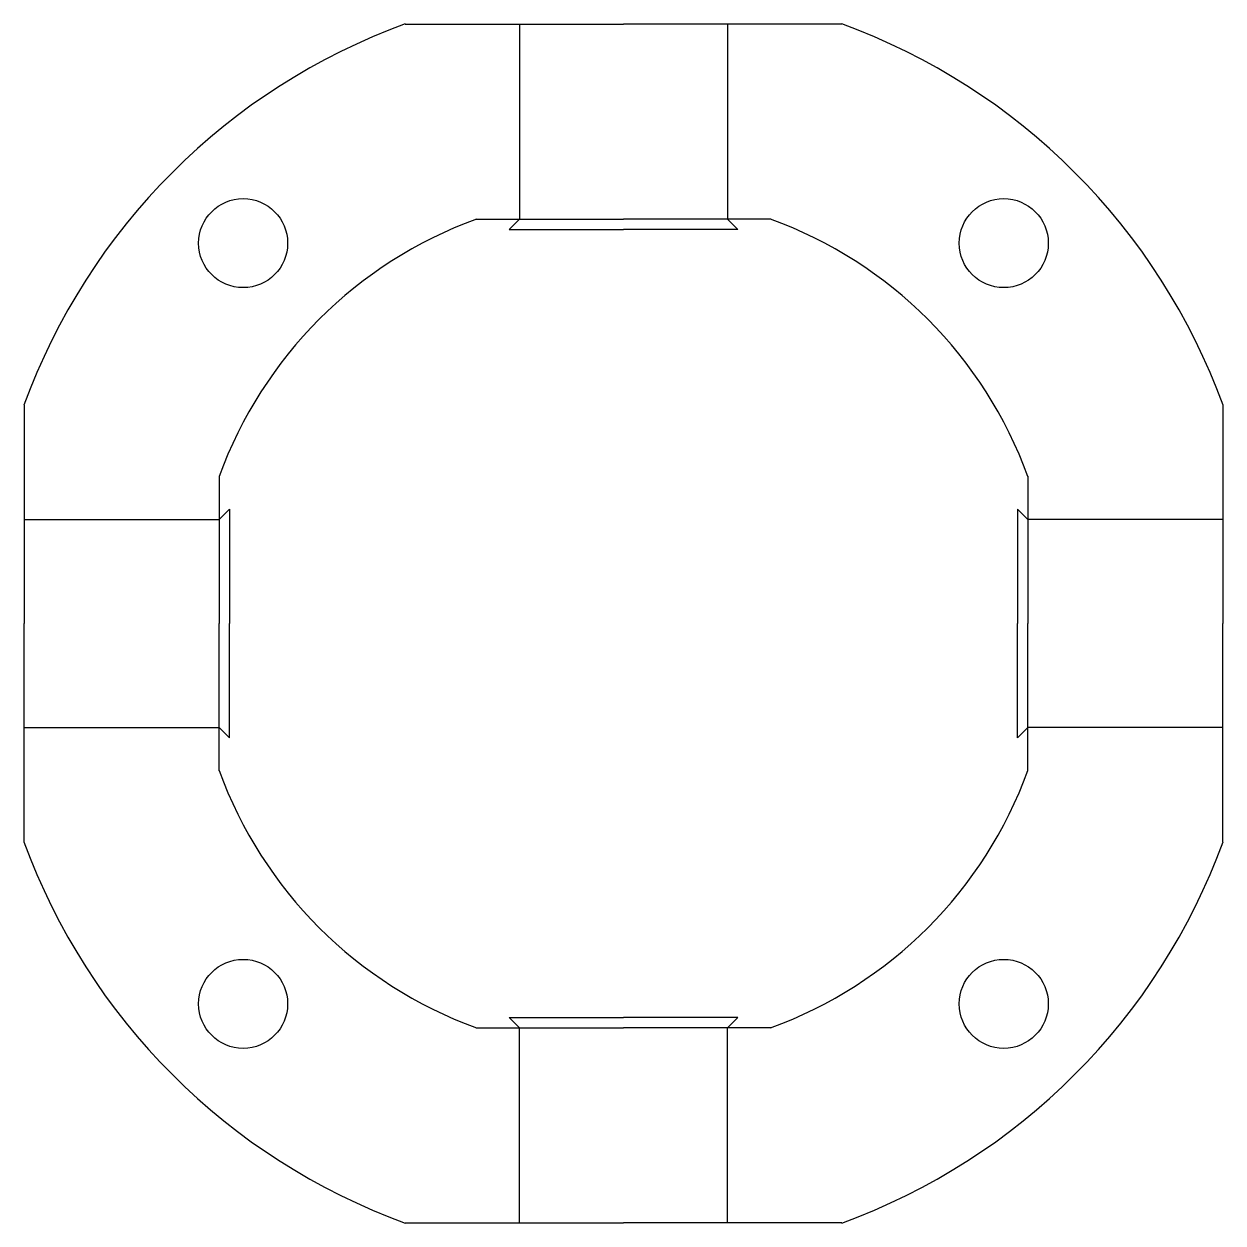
# Model space of a CAD drawing. Header units: millimetres. Extents: x 2578 to 2740, y 1219 to 1380.
import ezdxf

# ---------------------------------------------------------------- set-up
doc = ezdxf.new("R2010")
doc.units = ezdxf.units.MM

msp = doc.modelspace()

# ---------------------------------------------------------------- linework, layer by layer
for p, q in [((2629.76, 1380.44), (2659.17, 1380.44)), ((2645.17, 1380.44), (2645.17, 1354.13)), ((2688.58, 1380.44), (2659.17, 1380.44)), ((2673.17, 1380.44), (2673.17, 1354.13)), ((2639.33, 1354.13), (2659.17, 1354.13)), ((2645.17, 1354.13), (2643.76, 1352.72)), ((2679.01, 1354.13), (2659.17, 1354.13)), ((2673.17, 1354.13), (2674.58, 1352.72)), ((2643.76, 1352.72), (2659.17, 1352.72)), ((2674.58, 1352.72), (2659.17, 1352.72)), ((2578.36, 1329.04), (2578.36, 1299.63)), ((2739.98, 1329.04), (2739.98, 1299.63)), ((2604.67, 1319.47), (2604.67, 1299.63)), ((2713.67, 1319.47), (2713.67, 1299.63)), ((2604.67, 1313.63), (2606.08, 1315.04)), ((2606.08, 1315.04), (2606.08, 1299.63)), ((2713.67, 1313.63), (2712.26, 1315.04)), ((2712.26, 1315.04), (2712.26, 1299.63)), ((2578.36, 1313.63), (2604.67, 1313.63)), ((2739.98, 1313.63), (2713.67, 1313.63)), ((2578.36, 1270.22), (2578.36, 1299.63)), ((2604.67, 1279.79), (2604.67, 1299.63)), ((2606.08, 1284.22), (2606.08, 1299.63)), ((2712.26, 1284.22), (2712.26, 1299.63)), ((2713.67, 1279.79), (2713.67, 1299.63)), ((2739.98, 1270.22), (2739.98, 1299.63)), ((2578.36, 1285.63), (2604.67, 1285.63)), ((2604.67, 1285.63), (2606.08, 1284.22)), ((2713.67, 1285.63), (2712.26, 1284.22)), ((2739.98, 1285.63), (2713.67, 1285.63)), ((2645.17, 1245.13), (2643.76, 1246.54)), ((2643.76, 1246.54), (2659.17, 1246.54)), ((2674.58, 1246.54), (2659.17, 1246.54)), ((2673.17, 1245.13), (2674.58, 1246.54)), ((2639.33, 1245.13), (2659.17, 1245.13)), ((2645.17, 1218.82), (2645.17, 1245.13)), ((2679.01, 1245.13), (2659.17, 1245.13)), ((2673.17, 1218.82), (2673.17, 1245.13)), ((2629.76, 1218.82), (2659.17, 1218.82)), ((2688.58, 1218.82), (2659.17, 1218.82))]:
    msp.add_line(p, q)
for centre in [(2607.9, 1350.9), (2710.43, 1350.9), (2607.9, 1248.36), (2710.43, 1248.36)]:
    msp.add_circle(centre, 6)
for radius, start, end in [(86, 110, 160), (86, 20, 70), (58, 110, 160), (58, 20, 70), (58, 200, 250), (58, 290, 340), (86, 200, 250), (86, 290, 340)]:
    msp.add_arc((2659.17, 1299.63), radius, start, end)

doc.saveas('drawing.dxf')
